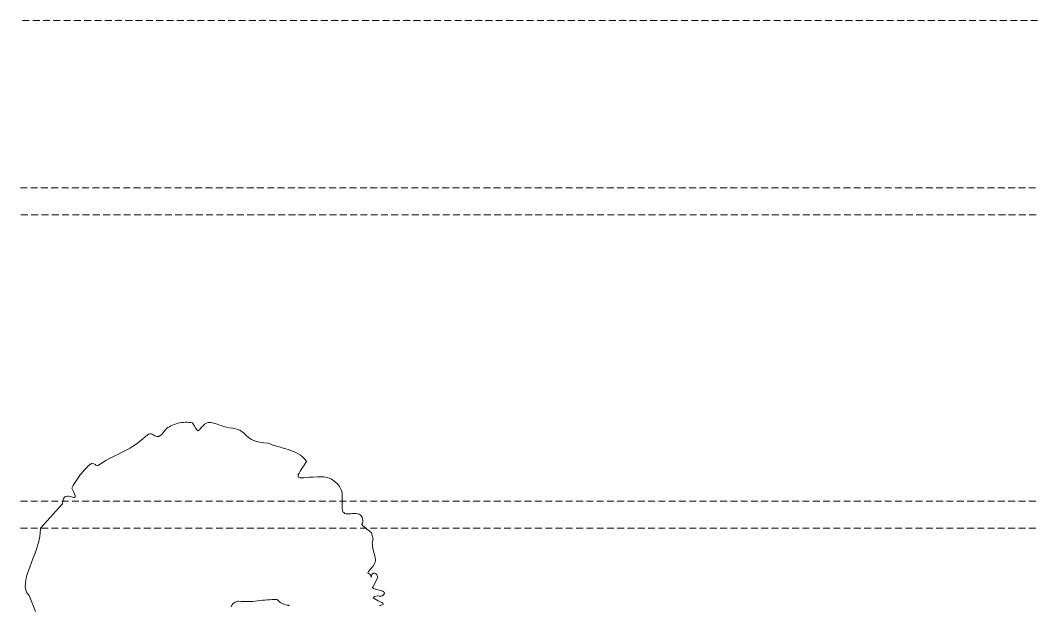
# Model space of a CAD drawing. Header units: metres. Extents: x 14 to 155, y 0 to 125.
# Drawn here: x 29.28 to 38.7, y 66.3 to 71.72 of the extents above; entities that cross this region are included whole.
import ezdxf

# ---------------------------------------------------------------- set-up
doc = ezdxf.new("R2010")
doc.units = ezdxf.units.M
doc.layers.add('PDF3_Geometry', color=9, linetype='Continuous', true_color=0x808080)
doc.layers.add('PDF_Geometry', color=7, linetype='Continuous', true_color=0xc0c0c0)

msp = doc.modelspace()

# ---------------------------------------------------------------- linework, layer by layer
at = {"layer": 'PDF3_Geometry', "color": 0, "lineweight": 0}
for points in [[(29.3615, 71.7197), (29.2991, 71.7197)], [(29.4575, 71.7197), (29.3935, 71.7197)], [(29.552, 71.7197), (29.4895, 71.7197)], [(29.648, 71.7197), (29.5839, 71.7197)], [(29.7424, 71.7197), (29.6799, 71.7197)], [(29.8385, 71.7197), (29.7744, 71.7197)], [(29.9329, 71.7197), (29.8704, 71.7197)], [(30.0289, 71.7198), (29.9648, 71.7197)], [(30.1249, 71.7198), (30.0609, 71.7198)], [(30.2193, 71.7198), (30.1553, 71.7198)], [(30.3154, 71.7198), (30.2514, 71.7198)], [(30.4098, 71.7198), (30.3458, 71.7198)], [(30.5058, 71.7198), (30.4418, 71.7198)], [(30.6002, 71.7198), (30.5362, 71.7198)], [(30.6962, 71.7198), (30.6322, 71.7198)], [(30.7906, 71.7198), (30.7266, 71.7198)], [(30.8866, 71.7198), (30.8226, 71.7198)], [(30.981, 71.7198), (30.9186, 71.7198)], [(31.0771, 71.7198), (31.0131, 71.7198)], [(31.1716, 71.7198), (31.1091, 71.7198)], [(31.2676, 71.7198), (31.2035, 71.7198)], [(31.362, 71.7198), (31.2995, 71.7198)], [(31.458, 71.7198), (31.3939, 71.7198)], [(31.5524, 71.7198), (31.4899, 71.7198)], [(31.6484, 71.7198), (31.5844, 71.7198)], [(31.7429, 71.7198), (31.6805, 71.7198)], [(31.8389, 71.7198), (31.7749, 71.7198)], [(31.9333, 71.7198), (31.8709, 71.7198)], [(32.0293, 71.7198), (31.9653, 71.7198)], [(32.1237, 71.7198), (32.0613, 71.7198)], [(32.2197, 71.7198), (32.1557, 71.7198)], [(32.3141, 71.7198), (32.2517, 71.7198)], [(32.4102, 71.7198), (32.3462, 71.7198)], [(32.5062, 71.7198), (32.4422, 71.7198)], [(32.6006, 71.7199), (32.5366, 71.7198)], [(32.6967, 71.7199), (32.6326, 71.7199)], [(32.7911, 71.7199), (32.727, 71.7199)], [(32.8871, 71.7199), (32.823, 71.7199)], [(32.9816, 71.7199), (32.9175, 71.7199)], [(33.0776, 71.7199), (33.0135, 71.7199)], [(33.172, 71.7199), (33.108, 71.7199)], [(33.268, 71.7199), (33.204, 71.7199)], [(33.3624, 71.7199), (33.3, 71.7199)], [(33.4584, 71.7199), (33.3944, 71.7199)], [(33.5528, 71.7199), (33.4904, 71.7199)], [(33.6489, 71.7199), (33.5849, 71.7199)], [(33.7433, 71.7199), (33.6809, 71.7199)], [(33.8393, 71.7199), (33.7753, 71.7199)], [(33.9337, 71.7199), (33.8713, 71.7199)], [(34.0297, 71.7199), (33.9657, 71.7199)], [(34.1242, 71.7199), (34.0617, 71.7199)], [(34.2202, 71.7199), (34.1561, 71.7199)], [(34.3147, 71.7199), (34.2522, 71.7199)], [(34.4107, 71.7199), (34.3466, 71.7199)], [(34.5051, 71.7199), (34.4426, 71.7199)], [(34.6011, 71.7199), (34.537, 71.7199)], [(34.6971, 71.7199), (34.633, 71.7199)], [(34.7915, 71.7199), (34.7275, 71.7199)], [(34.8876, 71.7199), (34.8236, 71.7199)], [(34.982, 71.7199), (34.918, 71.7199)], [(35.078, 71.7199), (35.014, 71.7199)], [(35.1724, 71.7199), (35.1084, 71.7199)], [(35.2684, 71.72), (35.2044, 71.72)], [(35.3628, 71.72), (35.2988, 71.72)], [(35.4588, 71.72), (35.3948, 71.72)], [(35.5533, 71.72), (35.4909, 71.72)], [(35.6493, 71.72), (35.5853, 71.72)], [(35.7438, 71.72), (35.6813, 71.72)], [(35.8398, 71.72), (35.7757, 71.72)], [(35.9342, 71.72), (35.8717, 71.72)], [(36.0302, 71.72), (35.9661, 71.72)], [(36.1246, 71.72), (36.0621, 71.72)], [(36.2207, 71.72), (36.1566, 71.72)], [(36.3151, 71.72), (36.2526, 71.72)], [(36.4111, 71.72), (36.3471, 71.72)], [(36.5055, 71.72), (36.4431, 71.72)], [(36.6015, 71.72), (36.5375, 71.72)], [(36.6959, 71.72), (36.6335, 71.72)], [(36.7919, 71.72), (36.7279, 71.72)], [(36.8864, 71.72), (36.824, 71.72)], [(36.9824, 71.72), (36.9184, 71.72)], [(37.0784, 71.72), (37.0144, 71.72)], [(37.1728, 71.72), (37.1088, 71.72)], [(37.2688, 71.72), (37.2048, 71.72)], [(37.3633, 71.72), (37.2992, 71.72)], [(37.4594, 71.72), (37.3953, 71.72)], [(37.5538, 71.72), (37.4897, 71.72)], [(37.6498, 71.72), (37.5857, 71.72)], [(37.7442, 71.72), (37.6801, 71.72)], [(37.8402, 71.7201), (37.7762, 71.72)], [(37.9346, 71.7201), (37.8722, 71.7201)], [(38.0306, 71.7201), (37.9666, 71.7201)], [(38.1251, 71.7201), (38.0627, 71.7201)], [(38.2211, 71.7201), (38.1571, 71.7201)], [(38.3155, 71.7201), (38.2531, 71.7201)], [(38.4115, 71.7201), (38.3475, 71.7201)], [(38.5059, 71.7201), (38.4435, 71.7201)], [(38.6019, 71.7201), (38.5379, 71.7201)], [(38.6963, 71.7201), (38.6339, 71.7201)], [(29.3424, 70.169), (29.2783, 70.169)], [(29.4384, 70.169), (29.3743, 70.169)], [(29.5328, 70.169), (29.4688, 70.169)], [(29.6289, 70.169), (29.5649, 70.169)], [(29.7233, 70.169), (29.6609, 70.169)], [(29.8193, 70.1691), (29.7553, 70.169)], [(29.9137, 70.1691), (29.8513, 70.1691)], [(30.0097, 70.1691), (29.9457, 70.1691)], [(30.1041, 70.1691), (30.0417, 70.1691)], [(30.2001, 70.1691), (30.1361, 70.1691)], [(30.2946, 70.1691), (30.2322, 70.1691)], [(30.3906, 70.1691), (30.3266, 70.1691)], [(30.4851, 70.1691), (30.4226, 70.1691)], [(30.5811, 70.1691), (30.517, 70.1691)], [(30.6755, 70.1691), (30.613, 70.1691)], [(30.7715, 70.1691), (30.7074, 70.1691)], [(30.8659, 70.1691), (30.8034, 70.1691)], [(30.962, 70.1691), (30.8979, 70.1691)], [(31.0564, 70.1691), (30.994, 70.1691)], [(31.1524, 70.1691), (31.0884, 70.1691)], [(31.2484, 70.1691), (31.1844, 70.1691)], [(31.3428, 70.1691), (31.2788, 70.1691)], [(31.4388, 70.1691), (31.3748, 70.1691)], [(31.5332, 70.1691), (31.4692, 70.1691)], [(31.6293, 70.1691), (31.5653, 70.1691)], [(31.7237, 70.1691), (31.6597, 70.1691)], [(31.8197, 70.1691), (31.7557, 70.1691)], [(31.9141, 70.1691), (31.8501, 70.1691)], [(32.0102, 70.1691), (31.9461, 70.1691)], [(32.1046, 70.1691), (32.0421, 70.1691)], [(32.2007, 70.1691), (32.1366, 70.1691)], [(32.2951, 70.1691), (32.2326, 70.1691)], [(32.3911, 70.1692), (32.327, 70.1691)], [(32.4855, 70.1692), (32.423, 70.1692)], [(32.5815, 70.1692), (32.5175, 70.1692)], [(32.6759, 70.1692), (32.6135, 70.1692)], [(32.7719, 70.1692), (32.7079, 70.1692)], [(32.8664, 70.1692), (32.804, 70.1692)], [(32.9624, 70.1692), (32.8984, 70.1692)], [(33.0568, 70.1692), (32.9944, 70.1692)], [(33.1528, 70.1692), (33.0888, 70.1692)], [(33.2472, 70.1692), (33.1848, 70.1692)], [(33.3432, 70.1692), (33.2792, 70.1692)], [(33.4376, 70.1692), (33.3752, 70.1692)], [(33.5337, 70.1692), (33.4697, 70.1692)], [(33.6298, 70.1692), (33.5657, 70.1692)], [(33.7242, 70.1692), (33.6601, 70.1692)], [(33.8202, 70.1692), (33.7561, 70.1692)], [(33.9146, 70.1692), (33.8505, 70.1692)], [(34.0106, 70.1692), (33.9465, 70.1692)], [(34.105, 70.1692), (34.041, 70.1692)], [(34.2011, 70.1692), (34.1371, 70.1692)], [(34.2955, 70.1692), (34.2331, 70.1692)], [(34.3915, 70.1692), (34.3275, 70.1692)], [(34.4859, 70.1692), (34.4235, 70.1692)], [(34.5819, 70.1692), (34.5179, 70.1692)], [(34.6763, 70.1692), (34.6139, 70.1692)], [(34.7724, 70.1692), (34.7084, 70.1692)], [(34.8668, 70.1692), (34.8044, 70.1692)], [(34.9628, 70.1692), (34.8988, 70.1692)], [(35.0573, 70.1693), (34.9948, 70.1693)], [(35.1533, 70.1693), (35.0892, 70.1693)], [(35.2477, 70.1693), (35.1852, 70.1693)], [(35.3437, 70.1693), (35.2796, 70.1693)], [(35.4382, 70.1693), (35.3757, 70.1693)], [(35.5342, 70.1693), (35.4701, 70.1693)], [(35.6286, 70.1693), (35.5661, 70.1693)], [(35.7246, 70.1693), (35.6606, 70.1693)], [(35.8206, 70.1693), (35.7566, 70.1693)], [(35.915, 70.1693), (35.851, 70.1693)], [(36.011, 70.1693), (35.947, 70.1693)], [(36.1055, 70.1693), (36.0415, 70.1693)], [(36.2015, 70.1693), (36.1375, 70.1693)], [(36.2959, 70.1693), (36.2319, 70.1693)], [(36.3919, 70.1693), (36.3279, 70.1693)], [(36.4863, 70.1693), (36.4223, 70.1693)], [(36.5823, 70.1693), (36.5183, 70.1693)], [(36.6768, 70.1693), (36.6143, 70.1693)], [(36.7729, 70.1693), (36.7088, 70.1693)], [(36.8673, 70.1693), (36.8048, 70.1693)], [(36.9633, 70.1693), (36.8992, 70.1693)], [(37.0577, 70.1693), (36.9952, 70.1693)], [(37.1537, 70.1693), (37.0897, 70.1693)], [(37.2481, 70.1693), (37.1857, 70.1693)], [(37.3442, 70.1693), (37.2802, 70.1693)], [(37.4386, 70.1693), (37.3762, 70.1693)], [(37.5346, 70.1693), (37.4706, 70.1693)], [(37.629, 70.1694), (37.5666, 70.1693)], [(37.725, 70.1694), (37.661, 70.1694)], [(37.8194, 70.1694), (37.757, 70.1694)], [(37.9154, 70.1694), (37.8514, 70.1694)], [(38.0099, 70.1694), (37.9475, 70.1694)], [(38.1059, 70.1694), (38.0419, 70.1694)], [(38.2019, 70.1694), (38.1379, 70.1694)], [(38.2964, 70.1694), (38.2323, 70.1694)], [(38.3924, 70.1694), (38.3283, 70.1694)], [(38.4868, 70.1694), (38.4227, 70.1694)], [(38.5828, 70.1694), (38.5187, 70.1694)], [(38.6773, 70.1694), (38.6132, 70.1694)], [(29.3472, 69.9194), (29.2831, 69.9194)], [(29.4432, 69.9194), (29.3791, 69.9194)], [(29.5377, 69.9194), (29.4736, 69.9194)], [(29.6337, 69.9194), (29.5696, 69.9194)], [(29.7281, 69.9194), (29.6641, 69.9194)], [(29.8241, 69.9194), (29.7601, 69.9194)], [(29.9185, 69.9194), (29.8545, 69.9194)], [(30.0145, 69.9194), (29.9505, 69.9194)], [(30.1089, 69.9194), (30.0465, 69.9194)], [(30.205, 69.9194), (30.141, 69.9194)], [(30.2994, 69.9194), (30.237, 69.9194)], [(30.3954, 69.9194), (30.3314, 69.9194)], [(30.4898, 69.9194), (30.4274, 69.9194)], [(30.5858, 69.9194), (30.5218, 69.9194)], [(30.6803, 69.9194), (30.6178, 69.9194)], [(30.7764, 69.9194), (30.7123, 69.9194)], [(30.8708, 69.9194), (30.8083, 69.9194)], [(30.9668, 69.9194), (30.9027, 69.9194)], [(31.0612, 69.9194), (30.9987, 69.9194)], [(31.1572, 69.9194), (31.0932, 69.9194)], [(31.2516, 69.9194), (31.1892, 69.9194)], [(31.3476, 69.9194), (31.2836, 69.9194)], [(31.4437, 69.9194), (31.3797, 69.9194)], [(31.5381, 69.9195), (31.4741, 69.9194)], [(31.6341, 69.9195), (31.5701, 69.9195)], [(31.7285, 69.9195), (31.6645, 69.9195)], [(31.8245, 69.9195), (31.7605, 69.9195)], [(31.9189, 69.9195), (31.8549, 69.9195)], [(32.0149, 69.9195), (31.9509, 69.9195)], [(32.1094, 69.9195), (32.0454, 69.9195)], [(32.2055, 69.9195), (32.1414, 69.9195)], [(32.2999, 69.9195), (32.2374, 69.9195)], [(32.3959, 69.9195), (32.3318, 69.9195)], [(32.4903, 69.9195), (32.4278, 69.9195)], [(32.5863, 69.9195), (32.5222, 69.9195)], [(32.6807, 69.9195), (32.6182, 69.9195)], [(32.7768, 69.9195), (32.7128, 69.9195)], [(32.8712, 69.9195), (32.8088, 69.9195)], [(32.9672, 69.9195), (32.9032, 69.9195)], [(33.0616, 69.9195), (32.9992, 69.9195)], [(33.1576, 69.9195), (33.0936, 69.9195)], [(33.252, 69.9195), (33.1896, 69.9195)], [(33.348, 69.9195), (33.284, 69.9195)], [(33.4425, 69.9195), (33.3801, 69.9195)], [(33.5385, 69.9195), (33.4745, 69.9195)], [(33.6329, 69.9195), (33.5705, 69.9195)], [(33.729, 69.9195), (33.6649, 69.9195)], [(33.825, 69.9195), (33.7609, 69.9195)], [(33.9194, 69.9195), (33.8553, 69.9195)], [(34.0155, 69.9195), (33.9514, 69.9195)], [(34.1099, 69.9195), (34.0458, 69.9195)], [(34.2059, 69.9196), (34.1418, 69.9196)], [(34.3003, 69.9196), (34.2363, 69.9196)], [(34.3963, 69.9196), (34.3323, 69.9196)], [(34.4907, 69.9196), (34.4267, 69.9196)], [(34.5867, 69.9196), (34.5227, 69.9196)], [(34.6812, 69.9196), (34.6188, 69.9196)], [(34.7772, 69.9196), (34.7132, 69.9196)], [(34.8716, 69.9196), (34.8092, 69.9196)], [(34.9676, 69.9196), (34.9036, 69.9196)], [(35.062, 69.9196), (34.9996, 69.9196)], [(35.158, 69.9196), (35.094, 69.9196)], [(35.2525, 69.9196), (35.19, 69.9196)], [(35.3486, 69.9196), (35.2845, 69.9196)], [(35.443, 69.9196), (35.3805, 69.9196)], [(35.539, 69.9196), (35.4749, 69.9196)], [(35.6334, 69.9196), (35.5709, 69.9196)], [(35.7294, 69.9196), (35.6653, 69.9196)], [(35.8238, 69.9196), (35.7614, 69.9196)], [(35.9199, 69.9196), (35.8559, 69.9196)], [(36.0143, 69.9196), (35.9519, 69.9196)], [(36.1103, 69.9196), (36.0463, 69.9196)], [(36.2063, 69.9196), (36.1423, 69.9196)], [(36.3007, 69.9196), (36.2367, 69.9196)], [(36.3967, 69.9196), (36.3327, 69.9196)], [(36.4911, 69.9196), (36.4271, 69.9196)], [(36.5872, 69.9196), (36.5232, 69.9196)], [(36.6816, 69.9196), (36.6176, 69.9196)], [(36.7776, 69.9197), (36.7136, 69.9196)], [(36.8721, 69.9197), (36.8096, 69.9197)], [(36.9681, 69.9197), (36.904, 69.9197)], [(37.0625, 69.9197), (37, 69.9197)], [(37.1585, 69.9197), (37.0944, 69.9197)], [(37.253, 69.9197), (37.1905, 69.9197)], [(37.349, 69.9197), (37.285, 69.9197)], [(37.4434, 69.9197), (37.381, 69.9197)], [(37.5394, 69.9197), (37.4754, 69.9197)], [(37.6338, 69.9197), (37.5714, 69.9197)], [(37.7298, 69.9197), (37.6658, 69.9197)], [(37.8242, 69.9197), (37.7618, 69.9197)], [(37.9203, 69.9197), (37.8563, 69.9197)], [(38.0147, 69.9197), (37.9523, 69.9197)], [(38.1107, 69.9197), (38.0467, 69.9197)], [(38.2051, 69.9197), (38.1427, 69.9197)], [(38.3012, 69.9197), (38.2371, 69.9197)], [(38.3972, 69.9197), (38.3331, 69.9197)], [(38.4917, 69.9197), (38.4276, 69.9197)], [(38.5877, 69.9197), (38.5236, 69.9197)], [(38.6821, 69.9197), (38.618, 69.9197)], [(29.3441, 67.2691), (29.2801, 67.2691)], [(29.4385, 67.2691), (29.3745, 67.2691)], [(29.5345, 67.2691), (29.4705, 67.2691)], [(29.629, 67.2691), (29.5666, 67.2691)], [(29.725, 67.2691), (29.661, 67.2691)], [(29.8194, 67.2691), (29.757, 67.2691)], [(29.9154, 67.2691), (29.8514, 67.2691)], [(30.0098, 67.2692), (29.9474, 67.2692)], [(30.1058, 67.2692), (30.0418, 67.2692)], [(30.2002, 67.2692), (30.1378, 67.2692)], [(30.2963, 67.2692), (30.2323, 67.2692)], [(30.3908, 67.2692), (30.3283, 67.2692)], [(30.4868, 67.2692), (30.4227, 67.2692)], [(30.5812, 67.2692), (30.5187, 67.2692)], [(30.6772, 67.2692), (30.6131, 67.2692)], [(30.7716, 67.2692), (30.7091, 67.2692)], [(30.8676, 67.2692), (30.8036, 67.2692)], [(30.9621, 67.2692), (30.8997, 67.2692)], [(31.0581, 67.2692), (30.9941, 67.2692)], [(31.1541, 67.2692), (31.0901, 67.2692)], [(31.2485, 67.2692), (31.1845, 67.2692)], [(31.3445, 67.2692), (31.2805, 67.2692)], [(31.4389, 67.2692), (31.3749, 67.2692)], [(31.535, 67.2692), (31.471, 67.2692)], [(31.6294, 67.2692), (31.5654, 67.2692)], [(31.7254, 67.2692), (31.6614, 67.2692)], [(31.8198, 67.2692), (31.7558, 67.2692)], [(31.9159, 67.2692), (31.8518, 67.2692)], [(32.0103, 67.2692), (31.9478, 67.2692)], [(32.1063, 67.2692), (32.0422, 67.2692)], [(32.2008, 67.2692), (32.1383, 67.2692)], [(32.2968, 67.2692), (32.2327, 67.2692)], [(32.3912, 67.2692), (32.3287, 67.2692)], [(32.4872, 67.2692), (32.4232, 67.2692)], [(32.5816, 67.2693), (32.5192, 67.2692)], [(32.6776, 67.2693), (32.6136, 67.2693)], [(32.772, 67.2693), (32.7096, 67.2693)], [(32.8681, 67.2693), (32.8041, 67.2693)], [(32.9625, 67.2693), (32.9001, 67.2693)], [(33.0585, 67.2693), (32.9945, 67.2693)], [(33.1529, 67.2693), (33.0905, 67.2693)], [(33.2489, 67.2693), (33.1849, 67.2693)], [(33.3434, 67.2693), (33.2809, 67.2693)], [(33.4394, 67.2693), (33.3753, 67.2693)], [(33.5355, 67.2693), (33.4714, 67.2693)], [(33.6299, 67.2693), (33.5658, 67.2693)], [(33.7259, 67.2693), (33.6618, 67.2693)], [(33.8203, 67.2693), (33.7562, 67.2693)], [(33.9163, 67.2693), (33.8522, 67.2693)], [(34.0107, 67.2693), (33.9467, 67.2693)], [(34.1068, 67.2693), (34.0428, 67.2693)], [(34.2012, 67.2693), (34.1388, 67.2693)], [(34.2972, 67.2693), (34.2332, 67.2693)], [(34.3916, 67.2693), (34.3292, 67.2693)], [(34.4876, 67.2693), (34.4236, 67.2693)], [(34.582, 67.2693), (34.5196, 67.2693)], [(34.678, 67.2693), (34.614, 67.2693)], [(34.7725, 67.2693), (34.7101, 67.2693)], [(34.8685, 67.2693), (34.8045, 67.2693)], [(34.963, 67.2693), (34.9005, 67.2693)], [(35.059, 67.2693), (34.9949, 67.2693)], [(35.1534, 67.2694), (35.0909, 67.2693)], [(35.2494, 67.2694), (35.1853, 67.2694)], [(35.3438, 67.2694), (35.2813, 67.2694)], [(35.4399, 67.2694), (35.3758, 67.2694)], [(35.5343, 67.2694), (35.4718, 67.2694)], [(35.6303, 67.2694), (35.5663, 67.2694)], [(35.7263, 67.2694), (35.6623, 67.2694)], [(35.8207, 67.2694), (35.7567, 67.2694)], [(35.9167, 67.2694), (35.8527, 67.2694)], [(36.0111, 67.2694), (35.9471, 67.2694)], [(36.1072, 67.2694), (36.0432, 67.2694)], [(36.2016, 67.2694), (36.1376, 67.2694)], [(36.2976, 67.2694), (36.2336, 67.2694)], [(36.392, 67.2694), (36.328, 67.2694)], [(36.488, 67.2694), (36.424, 67.2694)], [(36.5825, 67.2694), (36.52, 67.2694)], [(36.6786, 67.2694), (36.6145, 67.2694)], [(36.773, 67.2694), (36.7105, 67.2694)], [(36.869, 67.2694), (36.8049, 67.2694)], [(36.9634, 67.2694), (36.9009, 67.2694)], [(37.0594, 67.2694), (36.9954, 67.2694)], [(37.1538, 67.2694), (37.0914, 67.2694)], [(37.2498, 67.2694), (37.1858, 67.2694)], [(37.3443, 67.2694), (37.2819, 67.2694)], [(37.4403, 67.2694), (37.3763, 67.2694)], [(37.5347, 67.2694), (37.4723, 67.2694)], [(37.6307, 67.2694), (37.5667, 67.2694)], [(37.7251, 67.2694), (37.6627, 67.2694)], [(37.8211, 67.2695), (37.7571, 67.2695)], [(37.9155, 67.2695), (37.8531, 67.2695)], [(38.0116, 67.2695), (37.9476, 67.2695)], [(38.1076, 67.2695), (38.0436, 67.2695)], [(38.2021, 67.2695), (38.138, 67.2695)], [(38.2981, 67.2695), (38.234, 67.2695)], [(38.3925, 67.2695), (38.3284, 67.2695)], [(38.4885, 67.2695), (38.4244, 67.2695)], [(38.5829, 67.2695), (38.5189, 67.2695)], [(38.679, 67.2695), (38.615, 67.2695)], [(29.3441, 67.0195), (29.2801, 67.0195)], [(29.4385, 67.0195), (29.3745, 67.0195)], [(29.5345, 67.0195), (29.4705, 67.0195)], [(29.629, 67.0195), (29.5666, 67.0195)], [(29.725, 67.0195), (29.661, 67.0195)], [(29.8194, 67.0195), (29.757, 67.0195)], [(29.9154, 67.0195), (29.8514, 67.0195)], [(30.0098, 67.0195), (29.9474, 67.0195)], [(30.1058, 67.0195), (30.0418, 67.0195)], [(30.2003, 67.0195), (30.1378, 67.0195)], [(30.2964, 67.0195), (30.2323, 67.0195)], [(30.3908, 67.0195), (30.3283, 67.0195)], [(30.4868, 67.0195), (30.4227, 67.0195)], [(30.5812, 67.0195), (30.5187, 67.0195)], [(30.6772, 67.0195), (30.6131, 67.0195)], [(30.7716, 67.0195), (30.7092, 67.0195)], [(30.8676, 67.0195), (30.8036, 67.0195)], [(30.9621, 67.0195), (30.8997, 67.0195)], [(31.0581, 67.0195), (30.9941, 67.0195)], [(31.1541, 67.0195), (31.0901, 67.0195)], [(31.2485, 67.0195), (31.1845, 67.0195)], [(31.3445, 67.0195), (31.2805, 67.0195)], [(31.4389, 67.0195), (31.3749, 67.0195)], [(31.535, 67.0195), (31.471, 67.0195)], [(31.6294, 67.0195), (31.5654, 67.0195)], [(31.7254, 67.0196), (31.6614, 67.0195)], [(31.8199, 67.0196), (31.7558, 67.0196)], [(31.9159, 67.0196), (31.8518, 67.0196)], [(32.0103, 67.0196), (31.9478, 67.0196)], [(32.1063, 67.0196), (32.0422, 67.0196)], [(32.2008, 67.0196), (32.1383, 67.0196)], [(32.2968, 67.0196), (32.2328, 67.0196)], [(32.3912, 67.0196), (32.3288, 67.0196)], [(32.4872, 67.0196), (32.4232, 67.0196)], [(32.5816, 67.0196), (32.5192, 67.0196)], [(32.6776, 67.0196), (32.6136, 67.0196)], [(32.772, 67.0196), (32.7096, 67.0196)], [(32.8681, 67.0196), (32.8041, 67.0196)], [(32.9625, 67.0196), (32.9001, 67.0196)], [(33.0585, 67.0196), (32.9945, 67.0196)], [(33.1529, 67.0196), (33.0905, 67.0196)], [(33.249, 67.0196), (33.1849, 67.0196)], [(33.3434, 67.0196), (33.2809, 67.0196)], [(33.4394, 67.0196), (33.3753, 67.0196)], [(33.5355, 67.0196), (33.4714, 67.0196)], [(33.6299, 67.0196), (33.5658, 67.0196)], [(33.7259, 67.0196), (33.6618, 67.0196)], [(33.8203, 67.0196), (33.7563, 67.0196)], [(33.9163, 67.0196), (33.8523, 67.0196)], [(34.0107, 67.0196), (33.9467, 67.0196)], [(34.1068, 67.0196), (34.0428, 67.0196)], [(34.2012, 67.0196), (34.1388, 67.0196)], [(34.2972, 67.0197), (34.2332, 67.0196)], [(34.3916, 67.0197), (34.3292, 67.0197)], [(34.4876, 67.0197), (34.4236, 67.0197)], [(34.582, 67.0197), (34.5196, 67.0197)], [(34.678, 67.0197), (34.614, 67.0197)], [(34.7725, 67.0197), (34.7101, 67.0197)], [(34.8686, 67.0197), (34.8045, 67.0197)], [(34.963, 67.0197), (34.9005, 67.0197)], [(35.059, 67.0197), (34.9949, 67.0197)], [(35.1534, 67.0197), (35.0909, 67.0197)], [(35.2494, 67.0197), (35.1853, 67.0197)], [(35.3438, 67.0197), (35.2814, 67.0197)], [(35.4399, 67.0197), (35.3759, 67.0197)], [(35.5343, 67.0197), (35.4719, 67.0197)], [(35.6303, 67.0197), (35.5663, 67.0197)], [(35.7263, 67.0197), (35.6623, 67.0197)], [(35.8207, 67.0197), (35.7567, 67.0197)], [(35.9167, 67.0197), (35.8527, 67.0197)], [(36.0111, 67.0197), (35.9471, 67.0197)], [(36.1072, 67.0197), (36.0432, 67.0197)], [(36.2016, 67.0197), (36.1376, 67.0197)], [(36.2976, 67.0197), (36.2336, 67.0197)], [(36.3921, 67.0197), (36.328, 67.0197)], [(36.4881, 67.0197), (36.424, 67.0197)], [(36.5825, 67.0197), (36.52, 67.0197)], [(36.6786, 67.0197), (36.6145, 67.0197)], [(36.773, 67.0197), (36.7105, 67.0197)], [(36.869, 67.0197), (36.8049, 67.0197)], [(36.9634, 67.0198), (36.901, 67.0198)], [(37.0594, 67.0198), (36.9954, 67.0198)], [(37.1538, 67.0198), (37.0914, 67.0198)], [(37.2498, 67.0198), (37.1858, 67.0198)], [(37.3443, 67.0198), (37.2819, 67.0198)], [(37.4403, 67.0198), (37.3763, 67.0198)], [(37.5347, 67.0198), (37.4723, 67.0198)], [(37.6307, 67.0198), (37.5667, 67.0198)], [(37.7251, 67.0198), (37.6627, 67.0198)], [(37.8211, 67.0198), (37.7571, 67.0198)], [(37.9156, 67.0198), (37.8531, 67.0198)], [(38.0117, 67.0198), (37.9476, 67.0198)], [(38.1077, 67.0198), (38.0436, 67.0198)], [(38.2021, 67.0198), (38.138, 67.0198)], [(38.2981, 67.0198), (38.234, 67.0198)], [(38.3925, 67.0198), (38.3285, 67.0198)], [(38.4885, 67.0198), (38.4245, 67.0198)], [(38.5829, 67.0198), (38.5189, 67.0198)], [(38.679, 67.0198), (38.615, 67.0198)]]:
    msp.add_lwpolyline(points, dxfattribs=at)
at = {"layer": 'PDF_Geometry', "color": 0, "lineweight": 0}
for points in [[(29.4193, 66.2481), (29.3586, 66.3953), (29.3393, 66.4193), (29.3281, 66.4466), (29.3233, 66.4754), (29.3249, 66.5074), (29.3297, 66.5426), (29.3393, 66.5794), (29.3521, 66.6178), (29.3665, 66.6579), (29.3825, 66.6995), (29.3985, 66.7426), (29.4161, 66.7874), (29.4305, 66.8322), (29.4433, 66.8771), (29.4545, 66.9235), (29.4609, 66.9699), (29.4641, 67.0179), (29.6689, 67.2451), (29.6721, 67.2724), (29.6769, 67.2915), (29.6866, 67.3044), (29.6977, 67.3108), (29.7106, 67.314), (29.725, 67.314), (29.7394, 67.3108), (29.7522, 67.3076), (29.7649, 67.3044), (29.7746, 67.3028), (29.7826, 67.3028), (29.7874, 67.3092), (29.7858, 67.3171), (29.781, 67.3348), (29.7714, 67.3572), (29.7538, 67.3876), (29.7602, 67.4004), (29.7681, 67.4148), (29.7762, 67.4292), (29.7858, 67.4452), (29.797, 67.4612), (29.8082, 67.4756), (29.8194, 67.4932), (29.8306, 67.5093), (29.8434, 67.5253), (29.8562, 67.5412), (29.8706, 67.5557), (29.8833, 67.57), (29.8962, 67.5844), (29.9106, 67.5973), (29.9234, 67.6084), (29.9378, 67.6181), (29.9442, 67.6213), (29.9522, 67.6181), (29.9602, 67.6148), (29.9698, 67.6084), (29.9778, 67.6021), (29.9858, 67.5973), (29.9938, 67.5941), (30.0003, 67.5973), (30.021, 67.6132), (30.045, 67.6293), (30.0707, 67.6453), (30.0979, 67.6596), (30.1234, 67.6741), (30.1522, 67.6885), (30.181, 67.7013), (30.2099, 67.7173), (30.2387, 67.7317), (30.269, 67.7477), (30.2979, 67.7637), (30.3267, 67.7813), (30.3555, 67.8006), (30.3827, 67.8213), (30.4099, 67.8437), (30.4355, 67.8677), (30.4515, 67.8805), (30.4659, 67.8885), (30.4771, 67.8917), (30.4883, 67.8917), (30.4979, 67.8885), (30.5075, 67.8837), (30.5155, 67.8789), (30.5235, 67.8742), (30.5316, 67.8694), (30.5411, 67.8661), (30.5508, 67.8661), (30.5619, 67.8677), (30.5731, 67.8758), (30.5875, 67.8869), (30.6036, 67.9061), (30.6228, 67.9301), (30.6323, 67.9398), (30.6452, 67.9494), (30.6579, 67.9573), (30.6724, 67.9654), (30.6867, 67.9718), (30.7027, 67.9781), (30.7204, 67.9846), (30.7364, 67.9894), (30.7539, 67.9926), (30.7716, 67.9958), (30.7892, 67.9974), (30.8052, 67.999), (30.8243, 67.999), (30.8404, 67.9974), (30.8564, 67.9958), (30.8724, 67.9926), (30.8916, 67.9622), (30.9044, 67.9398), (30.914, 67.9254), (30.9204, 67.9206), (30.9284, 67.9238), (30.9396, 67.9317), (30.9524, 67.9494), (30.9748, 67.9702), (30.9844, 67.9813), (30.9956, 67.9878), (31.0068, 67.9926), (31.0164, 67.9958), (31.0292, 67.9958), (31.0404, 67.9958), (31.0532, 67.9942), (31.0676, 67.9894), (31.0821, 67.9862), (31.0996, 67.9798), (31.1172, 67.975), (31.138, 67.9686), (31.1604, 67.9606), (31.186, 67.9542), (31.2148, 67.9478), (31.2469, 67.943), (31.2709, 67.9382), (31.2917, 67.9318), (31.3093, 67.9254), (31.3237, 67.9158), (31.3365, 67.9062), (31.3493, 67.8966), (31.3605, 67.8854), (31.3717, 67.8742), (31.3861, 67.8614), (31.4006, 67.8502), (31.4197, 67.8405), (31.4405, 67.831), (31.4661, 67.8213), (31.4966, 67.815), (31.5333, 67.8086), (31.5749, 67.8054), (31.5958, 67.7957), (31.6166, 67.7878), (31.639, 67.7798), (31.663, 67.7733), (31.687, 67.767), (31.711, 67.7606), (31.735, 67.7542), (31.759, 67.7461), (31.783, 67.7382), (31.807, 67.7285), (31.8294, 67.719), (31.8518, 67.7077), (31.8726, 67.6934), (31.8934, 67.6773), (31.9111, 67.6581), (31.9287, 67.6373), (31.9047, 67.6006), (31.8855, 67.5718), (31.8694, 67.5461), (31.8599, 67.527), (31.8518, 67.5109), (31.8502, 67.4997), (31.8518, 67.4917), (31.8582, 67.4869), (31.8694, 67.4853), (31.8839, 67.4837), (31.903, 67.4853), (31.9287, 67.4869), (31.9559, 67.4901), (31.9894, 67.4917), (32.0279, 67.4933), (32.0711, 67.4949), (32.0887, 67.4933), (32.1047, 67.4901), (32.1207, 67.4869), (32.1383, 67.4806), (32.1527, 67.4741), (32.1687, 67.4645), (32.1847, 67.4549), (32.1975, 67.4437), (32.2103, 67.4325), (32.2231, 67.4181), (32.2327, 67.4053), (32.2407, 67.3909), (32.2488, 67.3749), (32.2536, 67.3589), (32.2567, 67.3429), (32.2583, 67.3253), (32.2583, 67.2004), (32.2599, 67.1829), (32.2647, 67.17), (32.2728, 67.1621), (32.2823, 67.1556), (32.2935, 67.1524), (32.3079, 67.1508), (32.3224, 67.1508), (32.3383, 67.1524), (32.3543, 67.154), (32.3704, 67.154), (32.3864, 67.154), (32.4008, 67.1524), (32.4136, 67.1492), (32.4248, 67.1429), (32.4344, 67.1332), (32.4424, 67.1205), (32.4472, 67.1028), (32.4488, 67.0884), (32.4504, 67.0788), (32.4488, 67.0709), (32.4472, 67.0661), (32.444, 67.0612), (32.4424, 67.0596), (32.4408, 67.0564), (32.4392, 67.0548), (32.4408, 67.0516), (32.4424, 67.0485), (32.4472, 67.0437), (32.4551, 67.0356), (32.468, 67.026), (32.4824, 67.0132), (32.5032, 66.9956), (32.5144, 66.9876), (32.5224, 66.9812), (32.5288, 66.9749), (32.532, 66.97), (32.5336, 66.962), (32.5352, 66.9525), (32.5384, 66.9364), (32.5448, 66.9156), (32.5368, 66.882), (32.5384, 66.8484), (32.5448, 66.8164), (32.5544, 66.7828), (32.5624, 66.7508), (32.5656, 66.7203), (32.5608, 66.6931), (32.5448, 66.6659), (32.516, 66.6356), (32.5, 66.6163), (32.4952, 66.6051), (32.4984, 66.6019), (32.5064, 66.5971), (32.5144, 66.5923), (32.5224, 66.5811), (32.5257, 66.5604), (32.5288, 66.5811), (32.5352, 66.5939), (32.5448, 66.6003), (32.5576, 66.6003), (32.5688, 66.5971), (32.5784, 66.5876), (32.5848, 66.5747), (32.588, 66.5604), (32.5448, 66.4787), (32.54, 66.4739), (32.54, 66.4692), (32.5432, 66.4643), (32.5481, 66.4611), (32.556, 66.4563), (32.5656, 66.4531), (32.5768, 66.4499), (32.5896, 66.4467), (32.6009, 66.4435), (32.612, 66.4403), (32.6233, 66.4371), (32.6328, 66.4339), (32.6409, 66.4291), (32.6473, 66.4259), (32.6504, 66.4211), (32.6504, 66.4163), (32.6409, 66.4003), (32.628, 66.3907), (32.6152, 66.3891), (32.5993, 66.3891), (32.5832, 66.3907), (32.5688, 66.3891), (32.556, 66.3843), (32.5448, 66.3731), (32.5896, 66.3459), (32.6104, 66.3379), (32.6249, 66.3298), (32.6344, 66.3235), (32.6376, 66.3187), (32.636, 66.3123), (32.6312, 66.3074), (32.6233, 66.3042), (32.6136, 66.3011), (32.6009, 66.2979)], [(31.7671, 66.2994), (31.7606, 66.3058), (31.7479, 66.3058), (31.7334, 66.3091), (31.719, 66.3139), (31.7047, 66.3202), (31.6902, 66.3282), (31.6775, 66.3379), (31.6662, 66.3474), (31.6535, 66.3587), (31.6311, 66.3587), (31.6087, 66.3571), (31.5862, 66.3555), (31.5638, 66.3539), (31.5414, 66.3522), (31.519, 66.3506), (31.4966, 66.3474), (31.4742, 66.3458), (31.4534, 66.3426), (31.431, 66.341), (31.4102, 66.3394), (31.3878, 66.3394), (31.367, 66.3394), (31.3446, 66.3394), (31.3237, 66.341), (31.3013, 66.3426), (31.295, 66.3426), (31.287, 66.3394), (31.2773, 66.3378), (31.2678, 66.3331), (31.2597, 66.3282), (31.2517, 66.3234), (31.2454, 66.3186), (31.2406, 66.3123), (31.2293, 66.2914)]]:
    msp.add_lwpolyline(points, dxfattribs=at)

doc.saveas('drawing.dxf')
